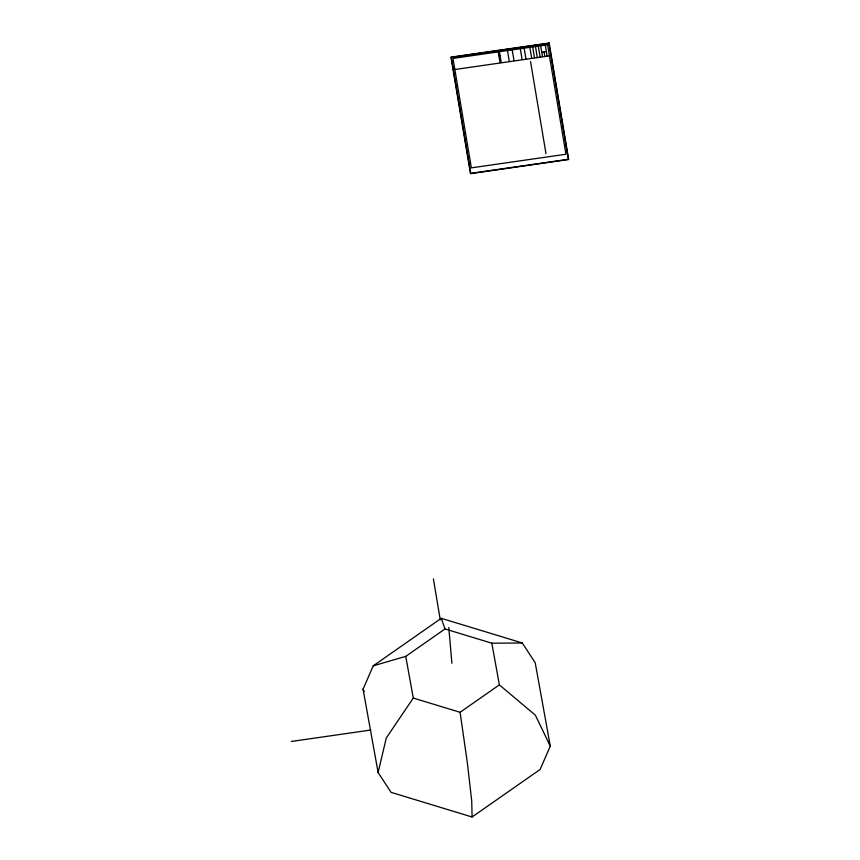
<?xml version="1.0" encoding="UTF-8"?>
<svg xmlns="http://www.w3.org/2000/svg" width="860" height="860" viewBox="0 0 860 860"><rect width="100%" height="100%" fill="white"/><g stroke="black" fill="none" stroke-linecap="round" stroke-linejoin="round"><path stroke-width="1.29" d="M378.12 772.516L386.269 738.02L413.284 698.051L405.748 656.374L445.029 628.95L491.834 643.194L522.321 642.99L535.221 662.802L550.282 746.147L540.112 769.485L472.086 817L391.02 792.329L378.12 772.516L363.06 689.172L373.229 665.833L441.255 618.318L522.321 642.99M413.284 698.051L460.089 712.295L499.359 684.872L491.834 643.194M373.229 665.833L405.748 656.374M498.929 55.728L500.015 55.567M541.736 52.256L546.369 51.589M499.499 59.147L500.595 58.996M454.865 69.509L549.454 55.889M291.303 741.471L370.681 730.043M499.359 684.872L535.361 715.176L550.282 746.147M363.06 689.172L364.21 691.547M441.255 618.318L445.029 628.95M545.347 45.537L547.067 55.803M544.047 51.922L544.756 56.136M540.725 46.203L542.445 56.47M538.36 46.547L540.08 56.814M535.543 46.945L537.263 57.211M532.738 47.354L534.458 57.62M529.921 47.762L531.641 58.028M530.534 61.522L545.971 153.618M524.202 48.579L525.922 58.846M520.375 49.138L522.095 59.404M512.28 50.299L514 60.566M507.55 50.987L509.27 61.243M499.445 52.148L501.165 62.414M498.348 52.309L500.068 62.576M433.408 578.941L440.277 619.899M460.089 712.295L467.335 762.691L471.731 801.015L472.086 817M448.78 627.445L451.909 663.264M549.164 43L450.93 57.147L470.474 173.666L568.696 159.519L549.164 43M548.873 43.322L451.306 57.373L470.753 173.344L568.32 159.293L548.873 43.322M547.594 44.784L453.005 58.416L471.355 167.861L565.945 154.241L547.594 44.784"/></g></svg>
